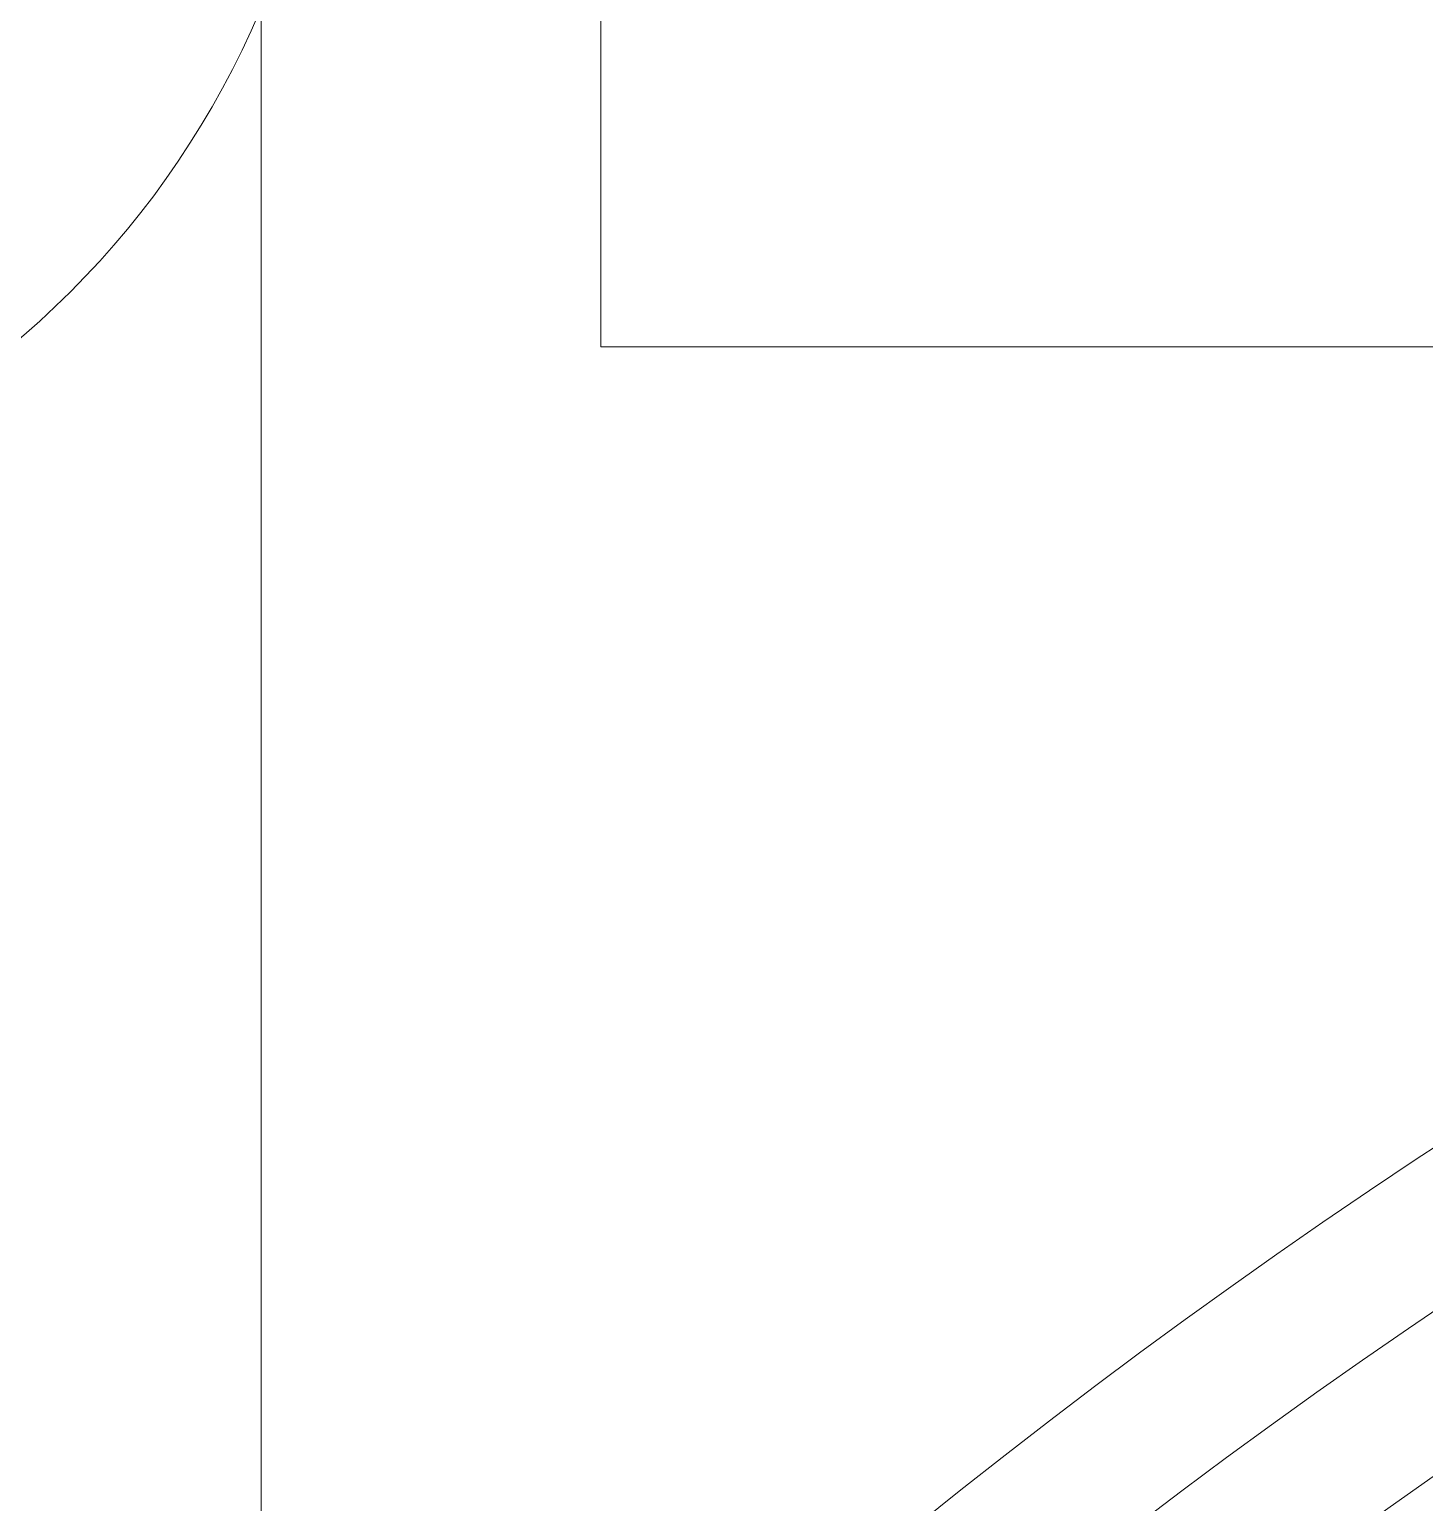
# Model space of a CAD drawing. Header units: millimetres. Extents: x 469 to 651, y 431 to 523.
# Drawn here: x 568.977 to 570.004, y 496.978 to 498.062 of the extents above; entities that cross this region are included whole.
import ezdxf

# ---------------------------------------------------------------- set-up
doc = ezdxf.new("R2010")
doc.units = ezdxf.units.MM

msp = doc.modelspace()

# ---------------------------------------------------------------- linework, layer by layer
at = {"color": 7, "linetype": 'Continuous', "lineweight": 15}
for p, q in [((569.3977, 499.8289), (569.3977, 497.8289)), ((569.1477, 498.4289), (569.1477, 496.6789)), ((569.3977, 497.8289), (575.8977, 497.8289))]:
    msp.add_line(p, q, dxfattribs=at)
msp.add_circle((568.5477, 498.3289), 0.65, dxfattribs=at)
msp.add_circle((568.5477, 498.3289), 0.65, dxfattribs=at)
for radius, start, end in [(4.8, 25.9445, 154.0555), (4.8, 25.9445, 154.0555), (4.7, 25.1843, 154.8157), (4.7, 25.1843, 154.8157), (4.6, 10.6485, 166.1648), (4.6, 10.6485, 166.1648)]:
    msp.add_arc((572.6477, 493.2289), radius, start, end, dxfattribs=at)

doc.saveas('drawing.dxf')
